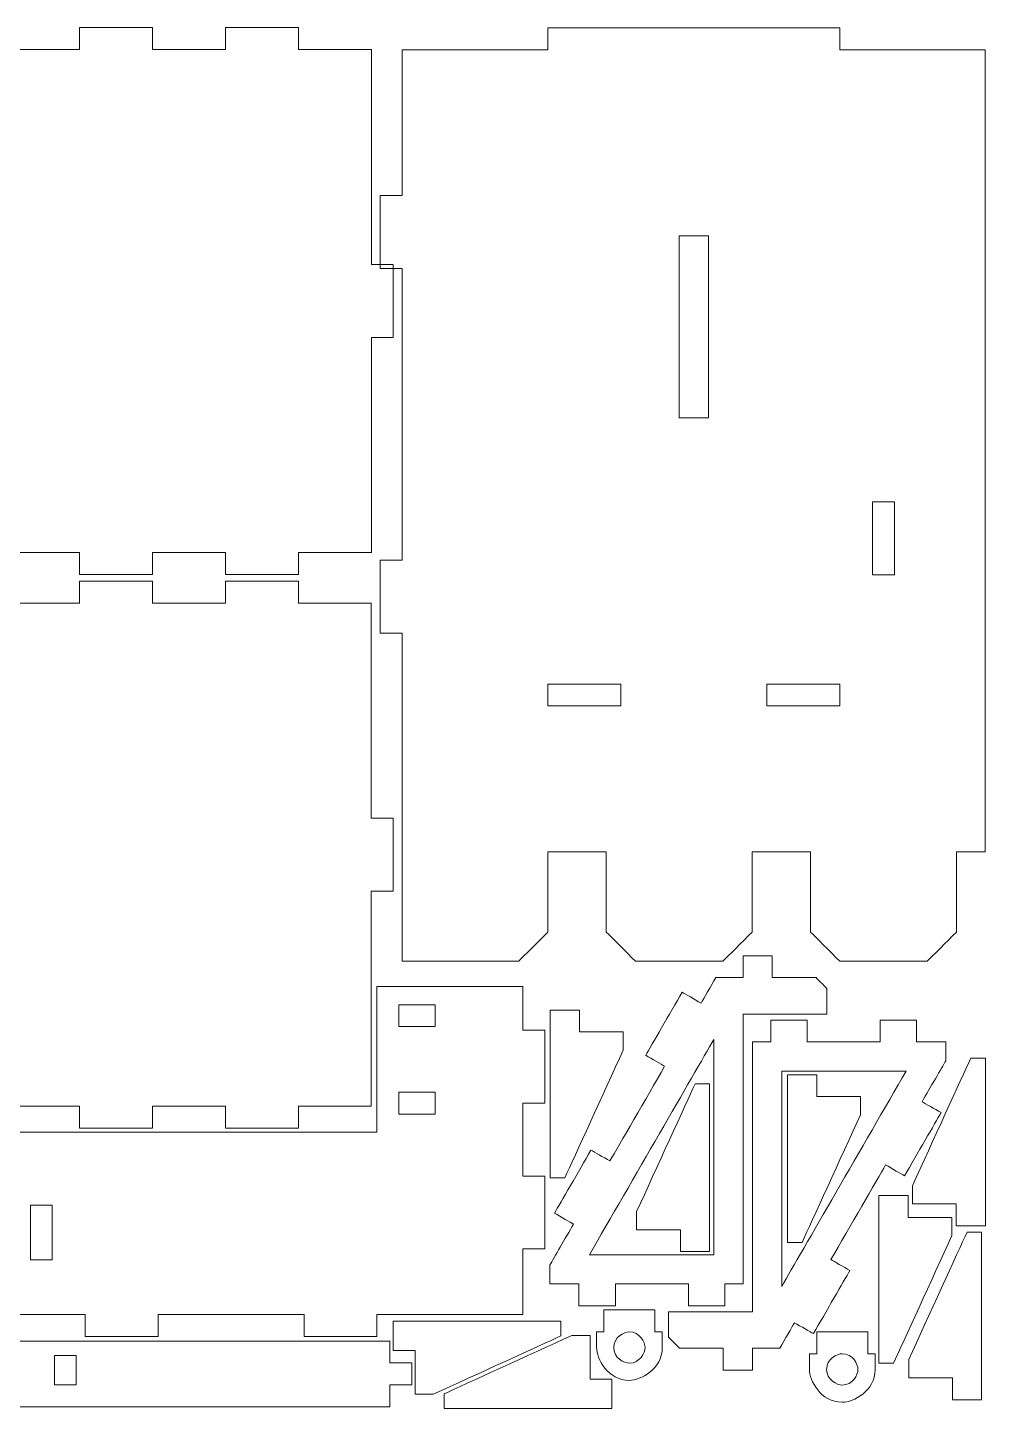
# Model space of a CAD drawing. Header units: millimetres. Extents: x -5059 to 5976, y -2595 to 3315.
# Drawn here: x -1423.7 to -1161.1, y -852.8 to -474 of the extents above; entities that cross this region are included whole.
import ezdxf

# ---------------------------------------------------------------- set-up
doc = ezdxf.new("R2010")
doc.units = ezdxf.units.MM
doc.header["$MEASUREMENT"] = 0
doc.layers.add('Layer 1', color=7, linetype='Continuous')

msp = doc.modelspace()

# ---------------------------------------------------------------- linework, layer by layer
at = {"layer": 'Layer 1', "color": 18, "lineweight": 9}
for points in [[(-1409.4637, -480.0291), (-1409.4637, -478.0291), (-1409.4637, -475.0291), (-1409.4637, -474.0291)], [(-1389.4637, -474.0291), (-1396.1304, -474.0291), (-1406.1304, -474.0291), (-1409.4637, -474.0291)], [(-1389.4637, -474.0291), (-1389.4637, -476.0291), (-1389.4637, -479.0291), (-1389.4637, -480.0291)], [(-1369.4637, -480.0291), (-1369.4637, -478.0291), (-1369.4637, -475.0291), (-1369.4637, -474.0291)], [(-1369.4637, -474.0291), (-1362.7971, -474.0291), (-1352.7971, -474.0291), (-1349.4637, -474.0291)], [(-1349.4637, -474.0291), (-1349.4637, -476.0291), (-1349.4637, -479.0291), (-1349.4637, -480.0291)], [(-1281.0599, -480.1016), (-1281.0599, -478.1016), (-1281.0599, -475.1016), (-1281.0599, -474.1016)], [(-1281.0599, -474.1016), (-1254.3932, -474.1016), (-1214.3932, -474.1016), (-1201.0599, -474.1016)], [(-1201.0599, -474.1016), (-1201.0599, -476.1016), (-1201.0599, -479.1016), (-1201.0599, -480.1016)], [(-1429.4637, -480.0291), (-1422.7971, -480.0291), (-1412.7971, -480.0291), (-1409.4637, -480.0291)], [(-1389.4637, -480.0291), (-1382.7971, -480.0291), (-1372.7971, -480.0291), (-1369.4637, -480.0291)], [(-1349.4637, -480.0291), (-1342.7971, -480.0291), (-1332.7971, -480.0291), (-1329.4637, -480.0291)], [(-1329.4637, -539.0291), (-1329.4637, -519.3625), (-1329.4637, -489.8625), (-1329.4637, -480.0291)], [(-1281.0599, -480.1016), (-1294.3932, -480.1016), (-1314.3932, -480.1016), (-1321.0599, -480.1016)], [(-1321.0599, -480.1016), (-1321.0599, -493.4349), (-1321.0599, -513.4349), (-1321.0599, -520.1016)], [(-1161.1851, -480.1016), (-1174.4767, -480.1016), (-1194.4141, -480.1016), (-1201.0599, -480.1016)], [(-1161.1851, -480.1016), (-1161.1851, -553.4349), (-1161.1851, -663.4349), (-1161.1851, -700.1016)], [(-1327.0599, -540.1016), (-1327.0599, -533.4349), (-1327.0599, -523.4349), (-1327.0599, -520.1016)], [(-1327.0599, -520.1016), (-1325.0599, -520.1016), (-1322.0599, -520.1016), (-1321.0599, -520.1016)], [(-1245.0599, -531.1016), (-1245.0599, -547.7683), (-1245.0599, -572.7683), (-1245.0599, -581.1016)], [(-1237.0599, -531.1016), (-1239.7265, -531.1016), (-1243.7265, -531.1016), (-1245.0599, -531.1016)], [(-1237.0599, -581.1016), (-1237.0599, -564.4349), (-1237.0599, -539.4349), (-1237.0599, -531.1016)], [(-1329.4637, -539.0291), (-1327.4637, -539.0291), (-1324.4637, -539.0291), (-1323.4637, -539.0291)], [(-1321.0599, -540.1016), (-1323.0599, -540.1016), (-1326.0599, -540.1016), (-1327.0599, -540.1016)], [(-1323.4637, -539.0291), (-1323.4637, -545.6958), (-1323.4637, -555.6958), (-1323.4637, -559.0291)], [(-1321.0599, -540.1016), (-1321.0599, -566.7683), (-1321.0599, -606.7683), (-1321.0599, -620.1016)], [(-1323.4637, -559.0291), (-1325.4637, -559.0291), (-1328.4637, -559.0291), (-1329.4637, -559.0291)], [(-1329.4637, -559.0291), (-1329.4637, -578.6958), (-1329.4637, -608.1958), (-1329.4637, -618.0291)], [(-1245.0599, -581.1016), (-1242.3932, -581.1016), (-1238.3932, -581.1016), (-1237.0599, -581.1016)], [(-1186.0599, -604.1016), (-1188.0599, -604.1016), (-1191.0599, -604.1016), (-1192.0599, -604.1016)], [(-1192.0599, -604.1016), (-1192.0599, -610.7683), (-1192.0599, -620.7683), (-1192.0599, -624.1016)], [(-1186.0599, -624.1016), (-1186.0599, -617.4349), (-1186.0599, -607.4349), (-1186.0599, -604.1016)], [(-1409.4637, -618.0291), (-1416.1304, -618.0291), (-1426.1304, -618.0291), (-1429.4637, -618.0291)], [(-1409.4637, -624.0291), (-1409.4637, -622.0291), (-1409.4637, -619.0291), (-1409.4637, -618.0291)], [(-1389.4637, -618.0291), (-1389.4637, -620.0291), (-1389.4637, -623.0291), (-1389.4637, -624.0291)], [(-1369.4637, -618.0291), (-1376.1304, -618.0291), (-1386.1304, -618.0291), (-1389.4637, -618.0291)], [(-1369.4637, -624.0291), (-1369.4637, -622.0291), (-1369.4637, -619.0291), (-1369.4637, -618.0291)], [(-1349.4637, -618.0291), (-1349.4637, -620.0291), (-1349.4637, -623.0291), (-1349.4637, -624.0291)], [(-1329.4637, -618.0291), (-1336.1304, -618.0291), (-1346.1304, -618.0291), (-1349.4637, -618.0291)], [(-1327.0599, -640.1016), (-1327.0599, -633.4349), (-1327.0599, -623.4349), (-1327.0599, -620.1016)], [(-1327.0599, -620.1016), (-1325.0599, -620.1016), (-1322.0599, -620.1016), (-1321.0599, -620.1016)], [(-1409.4637, -624.0291), (-1402.7971, -624.0291), (-1392.7971, -624.0291), (-1389.4637, -624.0291)], [(-1369.4637, -624.0291), (-1362.7971, -624.0291), (-1352.7971, -624.0291), (-1349.4637, -624.0291)], [(-1192.0599, -624.1016), (-1190.0599, -624.1016), (-1187.0599, -624.1016), (-1186.0599, -624.1016)], [(-1409.47, -625.8688), (-1409.47, -627.8688), (-1409.47, -630.8688), (-1409.47, -631.8688)], [(-1409.47, -625.8688), (-1402.8033, -625.8688), (-1392.8033, -625.8688), (-1389.47, -625.8688)], [(-1389.47, -631.8688), (-1389.47, -629.8688), (-1389.47, -626.8688), (-1389.47, -625.8688)], [(-1369.47, -625.8688), (-1369.47, -627.8688), (-1369.47, -630.8688), (-1369.47, -631.8688)], [(-1369.47, -625.8688), (-1362.8033, -625.8688), (-1352.8033, -625.8688), (-1349.47, -625.8688)], [(-1349.47, -631.8688), (-1349.47, -629.8688), (-1349.47, -626.8688), (-1349.47, -625.8688)], [(-1409.47, -631.8688), (-1416.1367, -631.8688), (-1426.1367, -631.8688), (-1429.47, -631.8688)], [(-1369.47, -631.8688), (-1376.1367, -631.8688), (-1386.1367, -631.8688), (-1389.47, -631.8688)], [(-1329.47, -631.8688), (-1336.1367, -631.8688), (-1346.1367, -631.8688), (-1349.47, -631.8688)], [(-1329.47, -690.8688), (-1329.47, -671.2021), (-1329.47, -641.7021), (-1329.47, -631.8688)], [(-1321.0599, -640.1016), (-1323.0599, -640.1016), (-1326.0599, -640.1016), (-1327.0599, -640.1016)], [(-1321.0599, -640.1016), (-1321.0599, -670.1016), (-1321.0599, -715.1016), (-1321.0599, -730.1016)], [(-1261.0599, -654.1016), (-1267.7265, -654.1016), (-1277.7265, -654.1016), (-1281.0599, -654.1016)], [(-1281.0599, -654.1016), (-1281.0599, -656.1016), (-1281.0599, -659.1016), (-1281.0599, -660.1016)], [(-1261.0599, -660.1016), (-1261.0599, -658.1016), (-1261.0599, -655.1016), (-1261.0599, -654.1016)], [(-1221.0599, -654.1016), (-1221.0599, -656.1016), (-1221.0599, -659.1016), (-1221.0599, -660.1016)], [(-1201.0599, -654.1016), (-1207.7265, -654.1016), (-1217.7265, -654.1016), (-1221.0599, -654.1016)], [(-1201.0599, -660.1016), (-1201.0599, -658.1016), (-1201.0599, -655.1016), (-1201.0599, -654.1016)], [(-1281.0599, -660.1016), (-1274.3932, -660.1016), (-1264.3932, -660.1016), (-1261.0599, -660.1016)], [(-1221.0599, -660.1016), (-1214.3932, -660.1016), (-1204.3932, -660.1016), (-1201.0599, -660.1016)], [(-1323.47, -690.8688), (-1325.47, -690.8688), (-1328.47, -690.8688), (-1329.47, -690.8688)], [(-1323.47, -710.8688), (-1323.47, -704.2021), (-1323.47, -694.2021), (-1323.47, -690.8688)], [(-1281.0599, -722.1016), (-1281.0599, -714.7683), (-1281.0599, -703.7683), (-1281.0599, -700.1016)], [(-1281.0599, -700.1016), (-1275.7265, -700.1016), (-1267.7265, -700.1016), (-1265.0599, -700.1016)], [(-1265.0599, -700.1016), (-1265.0599, -707.4349), (-1265.0599, -718.4349), (-1265.0599, -722.1016)], [(-1225.0599, -722.1016), (-1225.0599, -714.7683), (-1225.0599, -703.7683), (-1225.0599, -700.1016)], [(-1225.0599, -700.1016), (-1219.7265, -700.1016), (-1211.7265, -700.1016), (-1209.0599, -700.1016)], [(-1209.0599, -700.1016), (-1209.0599, -707.4349), (-1209.0599, -718.4349), (-1209.0599, -722.1016)], [(-1169.0599, -700.1016), (-1166.4349, -700.1016), (-1162.4975, -700.1016), (-1161.1851, -700.1016)], [(-1169.0599, -722.1016), (-1169.0599, -714.7683), (-1169.0599, -703.7683), (-1169.0599, -700.1016)], [(-1329.47, -710.8688), (-1327.47, -710.8688), (-1324.47, -710.8688), (-1323.47, -710.8688)], [(-1329.47, -710.8688), (-1329.47, -730.5354), (-1329.47, -760.0354), (-1329.47, -769.8688)], [(-1281.0599, -722.1016), (-1283.7265, -724.7683), (-1287.7265, -728.7683), (-1289.0599, -730.1016)], [(-1257.0599, -730.1016), (-1259.7265, -727.4349), (-1263.7265, -723.4349), (-1265.0599, -722.1016)], [(-1225.0599, -722.1016), (-1227.7265, -724.7683), (-1231.7265, -728.7683), (-1233.0599, -730.1016)], [(-1201.0599, -730.1016), (-1203.7265, -727.4349), (-1207.7265, -723.4349), (-1209.0599, -722.1016)], [(-1169.0599, -722.1016), (-1171.7265, -724.7683), (-1175.7265, -728.7683), (-1177.0599, -730.1016)], [(-1321.0599, -730.1016), (-1310.3932, -730.1016), (-1294.3932, -730.1016), (-1289.0599, -730.1016)], [(-1257.0599, -730.1016), (-1249.0599, -730.1016), (-1237.0599, -730.1016), (-1233.0599, -730.1016)], [(-1227.555, -728.607), (-1227.555, -730.607), (-1227.555, -733.607), (-1227.555, -734.607)], [(-1219.555, -728.607), (-1222.2217, -728.607), (-1226.2217, -728.607), (-1227.555, -728.607)], [(-1219.555, -734.607), (-1219.555, -732.607), (-1219.555, -729.607), (-1219.555, -728.607)], [(-1201.0599, -730.1016), (-1193.0599, -730.1016), (-1181.0599, -730.1016), (-1177.0599, -730.1016)], [(-1235.0191, -734.607), (-1236.3644, -736.9371), (-1238.3824, -740.4323), (-1239.055, -741.5973)], [(-1227.555, -734.607), (-1230.0431, -734.607), (-1233.7751, -734.607), (-1235.0191, -734.607)], [(-1207.555, -734.607), (-1211.555, -734.607), (-1217.555, -734.607), (-1219.555, -734.607)], [(-1204.555, -737.607), (-1205.555, -736.607), (-1207.055, -735.107), (-1207.555, -734.607)], [(-1287.9273, -737.0261), (-1301.2607, -737.0261), (-1321.2607, -737.0261), (-1327.9273, -737.0261)], [(-1327.9273, -737.0261), (-1327.9273, -750.3595), (-1327.9273, -770.3595), (-1327.9273, -777.0261)], [(-1287.9273, -749.0261), (-1287.9273, -745.0261), (-1287.9273, -739.0261), (-1287.9273, -737.0261)], [(-1204.555, -744.607), (-1204.555, -742.2736), (-1204.555, -738.7736), (-1204.555, -737.607)], [(-1311.9273, -742.0261), (-1315.2607, -742.0261), (-1320.2607, -742.0261), (-1321.9273, -742.0261)], [(-1321.9273, -742.0261), (-1321.9273, -744.0261), (-1321.9273, -747.0261), (-1321.9273, -748.0261)], [(-1311.9273, -748.0261), (-1311.9273, -746.0261), (-1311.9273, -743.0261), (-1311.9273, -742.0261)], [(-1244.2512, -738.5973), (-1247.5845, -744.3708), (-1252.5845, -753.0311), (-1254.2512, -755.9178)], [(-1239.055, -741.5973), (-1240.7871, -740.5973), (-1243.3852, -739.0973), (-1244.2512, -738.5973)], [(-1280.4141, -789.4935), (-1280.4141, -774.1602), (-1280.4141, -751.1602), (-1280.4141, -743.4935)], [(-1280.4141, -743.4935), (-1277.7475, -743.4935), (-1273.7475, -743.4935), (-1272.4141, -743.4935)], [(-1272.4141, -743.4935), (-1272.4141, -745.4935), (-1272.4141, -748.4935), (-1272.4141, -749.4935)], [(-1227.555, -744.607), (-1219.8884, -744.607), (-1208.3884, -744.607), (-1204.555, -744.607)], [(-1227.555, -818.607), (-1227.555, -793.9403), (-1227.555, -756.9403), (-1227.555, -744.607)], [(-1321.9273, -748.0261), (-1318.594, -748.0261), (-1313.594, -748.0261), (-1311.9273, -748.0261)], [(-1287.9273, -749.0261), (-1285.9273, -749.0261), (-1282.9273, -749.0261), (-1281.9273, -749.0261)], [(-1281.9273, -749.0261), (-1281.9273, -755.6928), (-1281.9273, -765.6928), (-1281.9273, -769.0261)], [(-1272.4141, -749.4935), (-1268.4141, -749.4935), (-1262.4141, -749.4935), (-1260.4141, -749.4935)], [(-1260.4141, -749.4935), (-1260.4141, -751.1602), (-1260.4141, -753.6602), (-1260.4141, -754.4935)], [(-1209.9683, -746.251), (-1213.3016, -746.251), (-1218.3016, -746.251), (-1219.9683, -746.251)], [(-1219.9683, -746.251), (-1219.9683, -748.251), (-1219.9683, -751.251), (-1219.9683, -752.251)], [(-1209.9683, -752.251), (-1209.9683, -750.251), (-1209.9683, -747.251), (-1209.9683, -746.251)], [(-1179.9683, -746.251), (-1183.3016, -746.251), (-1188.3016, -746.251), (-1189.9683, -746.251)], [(-1189.9683, -746.251), (-1189.9683, -748.251), (-1189.9683, -751.251), (-1189.9683, -752.251)], [(-1179.9683, -752.251), (-1179.9683, -750.251), (-1179.9683, -747.251), (-1179.9683, -746.251)], [(-1269.6602, -810.607), (-1258.2918, -790.9164), (-1241.2392, -761.3805), (-1235.555, -751.5352)], [(-1235.555, -751.5352), (-1235.555, -771.2258), (-1235.555, -800.7617), (-1235.555, -810.607)], [(-1224.9683, -752.251), (-1224.9683, -776.9177), (-1224.9683, -813.9177), (-1224.9683, -826.251)], [(-1224.9683, -752.251), (-1223.3016, -752.251), (-1220.8016, -752.251), (-1219.9683, -752.251)], [(-1209.9683, -752.251), (-1203.3016, -752.251), (-1193.3016, -752.251), (-1189.9683, -752.251)], [(-1172.0068, -752.251), (-1174.6606, -752.251), (-1178.6414, -752.251), (-1179.9683, -752.251)], [(-1172.0068, -757.4472), (-1172.0068, -755.7151), (-1172.0068, -753.1171), (-1172.0068, -752.251)], [(-1260.4141, -754.4935), (-1265.7475, -766.1602), (-1273.7475, -783.6602), (-1276.4141, -789.4935)], [(-1254.2512, -755.9178), (-1252.5191, -756.9178), (-1249.9211, -758.4178), (-1249.055, -758.9178)], [(-1181.1276, -791.6959), (-1175.7943, -780.0292), (-1167.7943, -762.5292), (-1165.1276, -756.6959)], [(-1178.4683, -768.6389), (-1176.3144, -764.9083), (-1173.0837, -759.3125), (-1172.0068, -757.4472)], [(-1165.1276, -756.6959), (-1163.7943, -756.6959), (-1161.7943, -756.6959), (-1161.1276, -756.6959)], [(-1161.1276, -756.6959), (-1161.1276, -772.0292), (-1161.1276, -795.0292), (-1161.1276, -802.6959)], [(-1249.055, -758.9178), (-1254.055, -767.5781), (-1261.555, -780.5685), (-1264.055, -784.8986)], [(-1216.9683, -760.251), (-1205.5999, -760.251), (-1188.5474, -760.251), (-1182.8632, -760.251)], [(-1182.8632, -760.251), (-1194.2315, -779.9416), (-1211.2841, -809.4775), (-1216.9683, -819.3228)], [(-1216.9683, -819.3228), (-1216.9683, -799.6322), (-1216.9683, -770.0963), (-1216.9683, -760.251)], [(-1215.3627, -807.2269), (-1215.3627, -791.8936), (-1215.3627, -768.8936), (-1215.3627, -761.2269)], [(-1215.3627, -761.2269), (-1212.696, -761.2269), (-1208.696, -761.2269), (-1207.3627, -761.2269)], [(-1207.3627, -761.2269), (-1207.3627, -763.2269), (-1207.3627, -766.2269), (-1207.3627, -767.2269)], [(-1256.7326, -798.7543), (-1251.3992, -787.0876), (-1243.3992, -769.5876), (-1240.7326, -763.7543)], [(-1240.7326, -763.7543), (-1239.3992, -763.7543), (-1237.3992, -763.7543), (-1236.7326, -763.7543)], [(-1236.7326, -763.7543), (-1236.7326, -779.0876), (-1236.7326, -802.0876), (-1236.7326, -809.7543)], [(-1311.9273, -766.0261), (-1315.2607, -766.0261), (-1320.2607, -766.0261), (-1321.9273, -766.0261)], [(-1321.9273, -766.0261), (-1321.9273, -768.0261), (-1321.9273, -771.0261), (-1321.9273, -772.0261)], [(-1311.9273, -772.0261), (-1311.9273, -770.0261), (-1311.9273, -767.0261), (-1311.9273, -766.0261)], [(-1207.3627, -767.2269), (-1203.3627, -767.2269), (-1197.3627, -767.2269), (-1195.3627, -767.2269)], [(-1195.3627, -767.2269), (-1195.3627, -768.8936), (-1195.3627, -771.3936), (-1195.3627, -772.2269)], [(-1173.2721, -771.6389), (-1175.0042, -770.6389), (-1177.6023, -769.1389), (-1178.4683, -768.6389)], [(-1429.47, -769.8688), (-1422.8033, -769.8688), (-1412.8033, -769.8688), (-1409.47, -769.8688)], [(-1409.47, -769.8688), (-1409.47, -771.8688), (-1409.47, -774.8688), (-1409.47, -775.8688)], [(-1389.47, -769.8688), (-1382.8033, -769.8688), (-1372.8033, -769.8688), (-1369.47, -769.8688)], [(-1389.47, -775.8688), (-1389.47, -773.8688), (-1389.47, -770.8688), (-1389.47, -769.8688)], [(-1369.47, -769.8688), (-1369.47, -771.8688), (-1369.47, -774.8688), (-1369.47, -775.8688)], [(-1349.47, -769.8688), (-1342.8033, -769.8688), (-1332.8033, -769.8688), (-1329.47, -769.8688)], [(-1349.47, -775.8688), (-1349.47, -773.8688), (-1349.47, -770.8688), (-1349.47, -769.8688)], [(-1321.9273, -772.0261), (-1318.594, -772.0261), (-1313.594, -772.0261), (-1311.9273, -772.0261)], [(-1281.9273, -769.0261), (-1283.9273, -769.0261), (-1286.9273, -769.0261), (-1287.9273, -769.0261)], [(-1287.9273, -789.0261), (-1287.9273, -782.3595), (-1287.9273, -772.3595), (-1287.9273, -769.0261)], [(-1195.3627, -772.2269), (-1200.696, -783.8936), (-1208.696, -801.3936), (-1211.3627, -807.2269)], [(-1183.2721, -788.9594), (-1179.9388, -783.1859), (-1174.9388, -774.5256), (-1173.2721, -771.6389)], [(-1389.47, -775.8688), (-1396.1367, -775.8688), (-1406.1367, -775.8688), (-1409.47, -775.8688)], [(-1369.47, -775.8688), (-1362.8033, -775.8688), (-1352.8033, -775.8688), (-1349.47, -775.8688)], [(-1327.9273, -777.0261), (-1367.9273, -777.0261), (-1427.9273, -777.0261), (-1447.9273, -777.0261)], [(-1269.2512, -781.8986), (-1272.5845, -787.6721), (-1277.5845, -796.3324), (-1279.2512, -799.2191)], [(-1264.055, -784.8986), (-1265.7871, -783.8986), (-1268.3852, -782.3986), (-1269.2512, -781.8986)], [(-1203.4683, -811.9402), (-1198.4683, -803.2799), (-1190.9683, -790.2895), (-1188.4683, -785.9594)], [(-1188.4683, -785.9594), (-1186.7362, -786.9594), (-1184.1382, -788.4594), (-1183.2721, -788.9594)], [(-1287.9273, -789.0261), (-1285.9273, -789.0261), (-1282.9273, -789.0261), (-1281.9273, -789.0261)], [(-1281.9273, -789.0261), (-1281.9273, -795.6928), (-1281.9273, -805.6928), (-1281.9273, -809.0261)], [(-1276.4141, -789.4935), (-1277.7475, -789.4935), (-1279.7475, -789.4935), (-1280.4141, -789.4935)], [(-1190.3003, -840.3585), (-1190.3003, -825.0252), (-1190.3003, -802.0252), (-1190.3003, -794.3585)], [(-1190.3003, -794.3585), (-1187.6336, -794.3585), (-1183.6336, -794.3585), (-1182.3003, -794.3585)], [(-1182.3003, -794.3585), (-1182.3003, -796.3585), (-1182.3003, -799.3585), (-1182.3003, -800.3585)], [(-1181.1276, -796.6959), (-1181.1276, -795.0292), (-1181.1276, -792.5292), (-1181.1276, -791.6959)], [(-1416.9273, -797.0261), (-1418.9273, -797.0261), (-1421.9273, -797.0261), (-1422.9273, -797.0261)], [(-1422.9273, -797.0261), (-1422.9273, -802.0261), (-1422.9273, -809.5261), (-1422.9273, -812.0261)], [(-1416.9273, -812.0261), (-1416.9273, -807.0261), (-1416.9273, -799.5261), (-1416.9273, -797.0261)], [(-1256.7326, -803.7543), (-1256.7326, -802.0876), (-1256.7326, -799.5876), (-1256.7326, -798.7543)], [(-1169.1276, -796.6959), (-1173.1276, -796.6959), (-1179.1276, -796.6959), (-1181.1276, -796.6959)], [(-1169.1276, -802.6959), (-1169.1276, -800.6959), (-1169.1276, -797.6959), (-1169.1276, -796.6959)], [(-1274.055, -802.2191), (-1276.2089, -805.9497), (-1279.4396, -811.5455), (-1280.5166, -813.4108)], [(-1279.2512, -799.2191), (-1277.5191, -800.2191), (-1274.9211, -801.7191), (-1274.055, -802.2191)], [(-1182.3003, -800.3585), (-1178.3003, -800.3585), (-1172.3003, -800.3585), (-1170.3003, -800.3585)], [(-1170.3003, -800.3585), (-1170.3003, -802.0252), (-1170.3003, -804.5252), (-1170.3003, -805.3585)], [(-1161.1276, -802.6959), (-1163.7943, -802.6959), (-1167.7943, -802.6959), (-1169.1276, -802.6959)], [(-1244.7326, -803.7543), (-1248.7326, -803.7543), (-1254.7326, -803.7543), (-1256.7326, -803.7543)], [(-1244.7326, -809.7543), (-1244.7326, -807.7543), (-1244.7326, -804.7543), (-1244.7326, -803.7543)], [(-1170.3003, -805.3585), (-1175.6336, -817.0252), (-1183.6336, -834.5252), (-1186.3003, -840.3585)], [(-1182.1487, -839.393), (-1176.8153, -827.7263), (-1168.8153, -810.2263), (-1166.1487, -804.393)], [(-1166.1487, -804.393), (-1164.8153, -804.393), (-1162.8153, -804.393), (-1162.1487, -804.393)], [(-1162.1487, -804.393), (-1162.1487, -819.7263), (-1162.1487, -842.7263), (-1162.1487, -850.393)], [(-1281.9273, -809.0261), (-1283.9273, -809.0261), (-1286.9273, -809.0261), (-1287.9273, -809.0261)], [(-1287.9273, -827.0261), (-1287.9273, -821.0261), (-1287.9273, -812.0261), (-1287.9273, -809.0261)], [(-1236.7326, -809.7543), (-1239.3992, -809.7543), (-1243.3992, -809.7543), (-1244.7326, -809.7543)], [(-1211.3627, -807.2269), (-1212.696, -807.2269), (-1214.696, -807.2269), (-1215.3627, -807.2269)], [(-1422.9273, -812.0261), (-1420.9273, -812.0261), (-1417.9273, -812.0261), (-1416.9273, -812.0261)], [(-1280.5166, -813.4108), (-1280.5166, -815.1428), (-1280.5166, -817.7409), (-1280.5166, -818.607)], [(-1235.555, -810.607), (-1246.9234, -810.607), (-1263.976, -810.607), (-1269.6602, -810.607)], [(-1198.2721, -814.9402), (-1200.0042, -813.9402), (-1202.6023, -812.4402), (-1203.4683, -811.9402)], [(-1208.2721, -832.2607), (-1204.9388, -826.4872), (-1199.9388, -817.8269), (-1198.2721, -814.9402)], [(-1280.5166, -818.607), (-1277.8627, -818.607), (-1273.882, -818.607), (-1272.555, -818.607)], [(-1272.555, -818.607), (-1272.555, -820.607), (-1272.555, -823.607), (-1272.555, -824.607)], [(-1262.555, -824.607), (-1262.555, -822.607), (-1262.555, -819.607), (-1262.555, -818.607)], [(-1242.555, -818.607), (-1249.2217, -818.607), (-1259.2217, -818.607), (-1262.555, -818.607)], [(-1242.555, -818.607), (-1242.555, -820.607), (-1242.555, -823.607), (-1242.555, -824.607)], [(-1232.555, -824.607), (-1232.555, -822.607), (-1232.555, -819.607), (-1232.555, -818.607)], [(-1227.555, -818.607), (-1229.2217, -818.607), (-1231.7217, -818.607), (-1232.555, -818.607)], [(-1272.555, -824.607), (-1269.2217, -824.607), (-1264.2217, -824.607), (-1262.555, -824.607)], [(-1242.555, -824.607), (-1239.2217, -824.607), (-1234.2217, -824.607), (-1232.555, -824.607)], [(-1447.9273, -827.0261), (-1434.594, -827.0261), (-1414.594, -827.0261), (-1407.9273, -827.0261)], [(-1407.9273, -833.0261), (-1407.9273, -831.0261), (-1407.9273, -828.0261), (-1407.9273, -827.0261)], [(-1387.9273, -827.0261), (-1387.9273, -829.0261), (-1387.9273, -832.0261), (-1387.9273, -833.0261)], [(-1387.9273, -827.0261), (-1374.594, -827.0261), (-1354.594, -827.0261), (-1347.9273, -827.0261)], [(-1347.9273, -833.0261), (-1347.9273, -831.0261), (-1347.9273, -828.0261), (-1347.9273, -827.0261)], [(-1327.9273, -827.0261), (-1327.9273, -829.0261), (-1327.9273, -832.0261), (-1327.9273, -833.0261)], [(-1327.9273, -827.0261), (-1314.594, -827.0261), (-1294.594, -827.0261), (-1287.9273, -827.0261)], [(-1277.4955, -828.8718), (-1292.8288, -828.8718), (-1315.8288, -828.8718), (-1323.4955, -828.8718)], [(-1323.4955, -828.8718), (-1323.4955, -831.5384), (-1323.4955, -835.5384), (-1323.4955, -836.8718)], [(-1277.4955, -832.8718), (-1277.4955, -831.5384), (-1277.4955, -829.5384), (-1277.4955, -828.8718)], [(-1265.7102, -825.7725), (-1261.0435, -825.7725), (-1254.0435, -825.7725), (-1251.7102, -825.7725)], [(-1265.7102, -831.7725), (-1265.7102, -829.7725), (-1265.7102, -826.7725), (-1265.7102, -825.7725)], [(-1251.7102, -825.7725), (-1251.7102, -827.7725), (-1251.7102, -830.7725), (-1251.7102, -831.7725)], [(-1224.9683, -826.251), (-1232.6349, -826.251), (-1244.1349, -826.251), (-1247.9683, -826.251)], [(-1247.9683, -826.251), (-1247.9683, -828.5844), (-1247.9683, -832.0844), (-1247.9683, -833.251)], [(-1217.5042, -836.251), (-1216.1589, -833.9209), (-1214.1409, -830.4257), (-1213.4683, -829.2607)], [(-1213.4683, -829.2607), (-1211.7362, -830.2607), (-1209.1382, -831.7607), (-1208.2721, -832.2607)], [(-1387.9273, -833.0261), (-1394.594, -833.0261), (-1404.594, -833.0261), (-1407.9273, -833.0261)], [(-1327.9273, -833.0261), (-1334.594, -833.0261), (-1344.594, -833.0261), (-1347.9273, -833.0261)], [(-1312.4955, -848.8718), (-1300.8288, -843.5384), (-1283.3288, -835.5384), (-1277.4955, -832.8718)], [(-1274.489, -832.7585), (-1286.1557, -838.0919), (-1303.6557, -846.0919), (-1309.489, -848.7585)], [(-1269.489, -832.7585), (-1271.1557, -832.7585), (-1273.6557, -832.7585), (-1274.489, -832.7585)], [(-1269.489, -844.7585), (-1269.489, -840.7585), (-1269.489, -834.7585), (-1269.489, -832.7585)], [(-1267.7102, -831.7725), (-1267.0435, -831.7725), (-1266.0435, -831.7725), (-1265.7102, -831.7725)], [(-1267.7102, -836.0725), (-1267.7102, -834.6391), (-1267.7102, -832.4891), (-1267.7102, -831.7725)], [(-1251.7102, -831.7725), (-1251.0435, -831.7725), (-1250.0435, -831.7725), (-1249.7102, -831.7725)], [(-1249.7102, -831.7725), (-1249.7102, -833.2058), (-1249.7102, -835.3558), (-1249.7102, -836.0725)], [(-1207.3542, -831.7716), (-1202.6875, -831.7716), (-1195.6875, -831.7716), (-1193.3542, -831.7716)], [(-1207.3542, -837.7716), (-1207.3542, -835.7716), (-1207.3542, -832.7716), (-1207.3542, -831.7716)], [(-1193.3542, -831.7716), (-1193.3542, -833.7716), (-1193.3542, -836.7716), (-1193.3542, -837.7716)], [(-1502.3628, -834.298), (-1443.0294, -834.298), (-1354.0294, -834.298), (-1324.3628, -834.298)], [(-1324.3628, -834.298), (-1324.3628, -836.298), (-1324.3628, -839.298), (-1324.3628, -840.298)], [(-1323.4955, -836.8718), (-1321.4955, -836.8718), (-1318.4955, -836.8718), (-1317.4955, -836.8718)], [(-1317.4955, -836.8718), (-1317.4955, -840.8718), (-1317.4955, -846.8718), (-1317.4955, -848.8718)], [(-1247.9683, -833.251), (-1246.9683, -834.251), (-1245.4683, -835.751), (-1244.9683, -836.251)], [(-1244.9683, -836.251), (-1240.9683, -836.251), (-1234.9683, -836.251), (-1232.9683, -836.251)], [(-1232.9683, -836.251), (-1232.9683, -838.251), (-1232.9683, -841.251), (-1232.9683, -842.251)], [(-1224.9683, -836.251), (-1222.4802, -836.251), (-1218.7482, -836.251), (-1217.5042, -836.251)], [(-1224.9683, -842.251), (-1224.9683, -840.251), (-1224.9683, -837.251), (-1224.9683, -836.251)], [(-1416.3628, -838.298), (-1414.3628, -838.298), (-1411.3628, -838.298), (-1410.3628, -838.298)], [(-1416.3628, -846.298), (-1416.3628, -843.6313), (-1416.3628, -839.6313), (-1416.3628, -838.298)], [(-1410.3628, -838.298), (-1410.3628, -840.9647), (-1410.3628, -844.9647), (-1410.3628, -846.298)], [(-1324.3628, -840.298), (-1322.3628, -840.298), (-1319.3628, -840.298), (-1318.3628, -840.298)], [(-1318.3628, -840.298), (-1318.3628, -842.298), (-1318.3628, -845.298), (-1318.3628, -846.298)], [(-1209.3542, -837.7716), (-1208.6875, -837.7716), (-1207.6875, -837.7716), (-1207.3542, -837.7716)], [(-1209.3542, -842.0716), (-1209.3542, -840.6382), (-1209.3542, -838.4882), (-1209.3542, -837.7716)], [(-1193.3542, -837.7716), (-1192.6875, -837.7716), (-1191.6875, -837.7716), (-1191.3542, -837.7716)], [(-1191.3542, -837.7716), (-1191.3542, -839.2049), (-1191.3542, -841.3549), (-1191.3542, -842.0716)], [(-1186.3003, -840.3585), (-1187.6336, -840.3585), (-1189.6336, -840.3585), (-1190.3003, -840.3585)], [(-1182.1487, -844.393), (-1182.1487, -842.7263), (-1182.1487, -840.2263), (-1182.1487, -839.393)], [(-1232.9683, -842.251), (-1230.3016, -842.251), (-1226.3016, -842.251), (-1224.9683, -842.251)], [(-1170.1487, -844.393), (-1174.1487, -844.393), (-1180.1487, -844.393), (-1182.1487, -844.393)], [(-1170.1487, -850.393), (-1170.1487, -848.393), (-1170.1487, -845.393), (-1170.1487, -844.393)], [(-1410.3628, -846.298), (-1412.3628, -846.298), (-1415.3628, -846.298), (-1416.3628, -846.298)], [(-1318.3628, -846.298), (-1320.3628, -846.298), (-1323.3628, -846.298), (-1324.3628, -846.298)], [(-1324.3628, -846.298), (-1324.3628, -848.298), (-1324.3628, -851.298), (-1324.3628, -852.298)], [(-1263.489, -844.7585), (-1265.489, -844.7585), (-1268.489, -844.7585), (-1269.489, -844.7585)], [(-1263.489, -852.7585), (-1263.489, -850.0919), (-1263.489, -846.0919), (-1263.489, -844.7585)], [(-1317.4955, -848.8718), (-1315.8288, -848.8718), (-1313.3288, -848.8718), (-1312.4955, -848.8718)], [(-1309.489, -848.7585), (-1309.489, -850.0919), (-1309.489, -852.0919), (-1309.489, -852.7585)], [(-1162.1487, -850.393), (-1164.8153, -850.393), (-1168.8153, -850.393), (-1170.1487, -850.393)], [(-1324.3628, -852.298), (-1383.6961, -852.298), (-1472.6961, -852.298), (-1502.3628, -852.298)], [(-1309.489, -852.7585), (-1294.1557, -852.7585), (-1271.1557, -852.7585), (-1263.489, -852.7585)]]:
    msp.add_open_spline(points, degree=3, dxfattribs=at)
for points in [[(-1263.0102, -836.0725), (-1263.0102, -833.2058), (-1260.1435, -831.7725), (-1258.7102, -831.7725), (-1258.7102, -831.7725), (-1255.8435, -831.7725), (-1254.4102, -834.6391), (-1254.4102, -836.0725)], [(-1249.7102, -836.0725), (-1249.7102, -842.0725), (-1255.7102, -845.0725), (-1258.7102, -845.0725), (-1258.7102, -845.0725), (-1264.7102, -845.0725), (-1267.7102, -839.0725), (-1267.7102, -836.0725)], [(-1263.0102, -836.0725), (-1263.0102, -838.9391), (-1260.1435, -840.3725), (-1258.7102, -840.3725), (-1258.7102, -840.3725), (-1255.8435, -840.3725), (-1254.4102, -837.5058), (-1254.4102, -836.0725)], [(-1204.6542, -842.0716), (-1204.6542, -839.2049), (-1201.7875, -837.7716), (-1200.3542, -837.7716), (-1200.3542, -837.7716), (-1197.4875, -837.7716), (-1196.0542, -840.6382), (-1196.0542, -842.0716)], [(-1191.3542, -842.0716), (-1191.3542, -848.0716), (-1197.3542, -851.0716), (-1200.3542, -851.0716), (-1200.3542, -851.0716), (-1206.3542, -851.0716), (-1209.3542, -845.0716), (-1209.3542, -842.0716)], [(-1204.6542, -842.0716), (-1204.6542, -844.9382), (-1201.7875, -846.3716), (-1200.3542, -846.3716), (-1200.3542, -846.3716), (-1197.4875, -846.3716), (-1196.0542, -843.5049), (-1196.0542, -842.0716)]]:
    msp.add_open_spline(points, degree=3, knots=[0, 0, 0, 0, 0.33333333, 0.33333333, 0.33333333, 0.33333333, 1, 1, 1, 1], dxfattribs=at)

doc.saveas('drawing.dxf')
